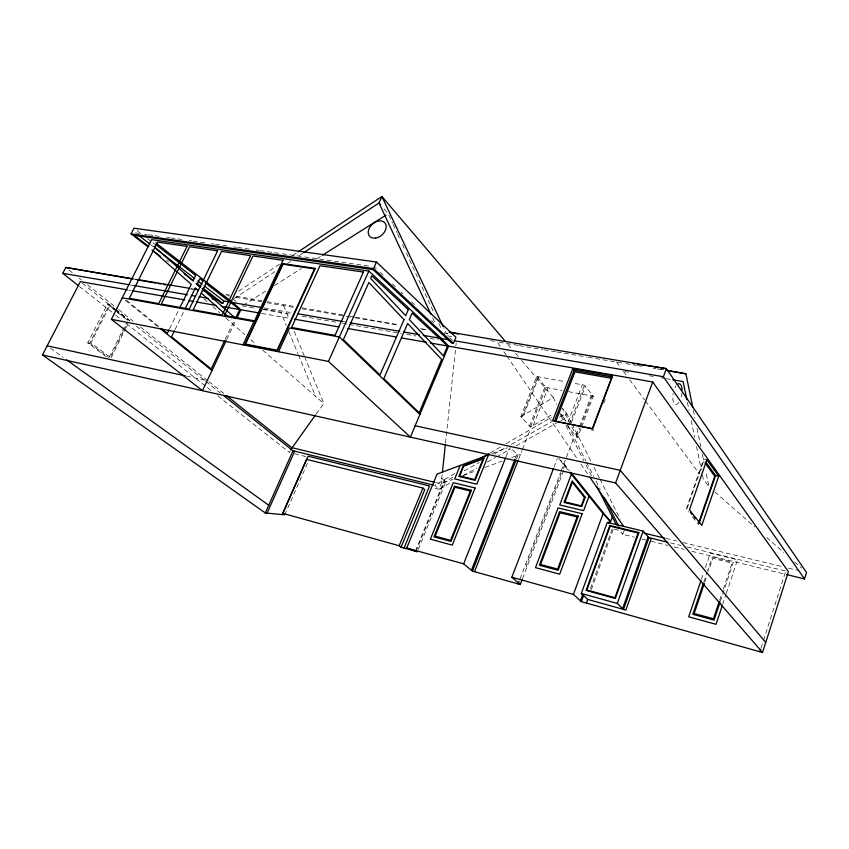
<?xml version="1.0" encoding="UTF-8"?>
<svg xmlns="http://www.w3.org/2000/svg" width="849" height="849" viewBox="0 0 849 849"><rect width="100%" height="100%" fill="white"/><g stroke="black" fill="none" stroke-linecap="round" stroke-linejoin="round"><path stroke-width="0.64" stroke-dasharray="4.25 3.18" d="M442.159 474.665L441.172 483.877L438.997 489.236L432.608 487.666M445.534 443.061L455.775 346.923M455.924 345.607L456.2 342.975M761.086 647.957L763.102 641.653M763.516 640.39L785.367 572.322M722.648 604.467L725.948 594.544M726.362 593.302L737.516 559.799L710.305 553.145L705.222 568.13M719.644 600.222L721.703 594.045M723.359 589.089L732.029 563.12L712.831 558.387L708.586 570.921M720.345 601.262L733.334 562.325L712.226 557.135L707.588 570.815M701.401 579.368L703.524 573.128M703.8 582L707.175 572.056M704.766 582.202L706.888 575.93M687.138 508.328L703.662 460.943M624.546 529.649L622.837 534.361L634.352 537.184M590.416 588.686L612.511 528.036L613.381 528.98L619.186 530.392L622.837 534.361L621.054 530.816M591.329 589.546L613.381 528.98M603.841 403.19L605.241 399.476M520.013 578.954L560.605 472.469M561.072 471.227L573.117 439.623M561.295 473.402L526.062 565.869L527.038 566.739M563.174 468.468L564.574 464.764M576.206 435.261L579.018 427.875M579.485 426.644L591.212 395.867M522.528 578.594L565.476 465.751L558.642 458.269L568.172 470.25M576.651 436.821L579.909 428.257M580.376 427.036L592.485 395.209M567.036 424.638L568.352 427.238L577.522 437.84L581.247 428.055M581.703 426.835L593.334 396.271L584.473 385.202L573.362 383.186M569.297 424.765L584.473 385.202M554.004 467.237L557.315 458.577M571.621 422.102L585.343 386.284M567.96 422.229L582.329 384.82M515.534 457.993L516.988 454.289M516.479 458.959L517.932 455.266L509.888 446.924M529.564 426.081L545.143 386.401M530.476 427.089L546.034 387.452L536.727 376.51L520.872 416.572L530.476 427.089L552.412 414.301M518.622 459.192L521.986 450.607M522.475 449.376L530.201 429.668M533.342 425.413L548.072 387.823M523.769 414.885L538.786 376.882M505.993 456.773L509.4 448.155M521.817 417.602L537.64 377.582M415.384 551.213L444.6 479.547M416.084 551.309L444.717 481.065M418.324 549.303L445.736 481.988L438.954 475.833M443.825 335.206L445.428 331.407L443.74 327.831M284.733 514.802L307.985 462.111M290.369 450.564L289.488 452.538L217.737 395.804M226.694 339.568L235.735 320.487M225.261 339.335L233.708 321.538L231.745 319.808M175 329.635L184.307 310.564M169.567 328.68L178.704 310.012M109.181 357.323L126.013 323.702M123.201 331.577L110.306 357.355L90.917 342.816L109.563 306.022L116.525 311.551M123.784 330.41L127.297 323.384M111.092 357.737L125.599 328.712M126.172 327.555L127.339 325.231M106.518 356.92L87.755 342.89L107.441 304.091L109.362 304.441L114.435 308.484M87.755 342.89L89.665 343.293L109.362 304.441M316.189 414.047L323.84 403.551L305.269 358.31M238.739 291.111L279.491 264.188M292.703 255.453L297.108 252.546M234.207 298.519L276.212 270.81M287.259 263.519L290.581 261.333M299.421 255.496L302.732 253.31M243.249 305.205L266.671 290.432M274.482 285.508L301.246 268.613M316.857 258.765L321.315 255.942M520.872 416.572L553.283 397.597L556.87 404.655M454.862 473.562L434.646 485.352L438.997 489.236L450.511 482.752M490.255 452.952L500.528 446.967M506.227 443.634L551.553 417.22M452.687 477.403L441.172 483.877L436.025 482.635M464.191 470.919L479.154 462.503M494.118 454.077L506.779 446.945M511.385 444.356L551.659 421.677M559.714 417.135L566.623 413.251L571.388 422.653M463.183 475.62L477.011 467.852M487.379 462.015L495.445 457.484M496.591 456.836L510.419 449.057M516.181 445.821L556.498 423.142M561.104 420.552L564.564 418.61L566.623 413.251L562.505 408.411L569.658 422.42M492.07 453.568L507.511 447.805M443.22 482.911L453.079 479.271M462.864 475.642L476.331 470.664M484.896 467.491L502.024 461.156M511.82 457.526L520.533 454.3M135.416 232.902L139.353 233.464M144.595 234.218L147.227 234.589M148.533 234.77L153.786 235.523M155.102 235.704L161.66 236.638M166.913 237.38L169.535 237.762M170.851 237.943L176.104 238.686M177.42 238.877L183.978 239.811M189.231 240.554L191.853 240.925M193.169 241.116L206.296 242.984M211.539 243.727L214.171 244.098M215.476 244.289L228.604 246.157M233.857 246.9L236.478 247.271M237.794 247.462L250.922 249.33M256.175 250.073L258.796 250.444M260.112 250.635L273.24 252.493M274.545 252.684L281.115 253.618M282.43 253.798L295.548 255.666M296.863 255.857L303.433 256.791M304.738 256.971L325.74 259.964M327.056 260.144L348.058 263.126M349.374 263.317L370.376 266.299M134.683 279.066L137.283 279.501M190.547 288.48L193.148 288.915M225.632 294.391L229.527 295.038M266.915 302.732L295.41 307.709M301.926 308.813L344.938 316.093M346.243 316.316L354.065 317.643M355.37 317.855L398.383 325.146M421.847 329.115L428.363 330.219M445.311 333.084L447.922 333.519L444.038 332.776M517.986 345.384L497.153 341.86L500.889 347.315M519.28 345.607L542.713 349.565M544.018 349.788L555.734 351.773M557.04 351.995L586.977 357.058M588.283 357.28L624.737 363.446M626.031 363.669L636.453 365.431M637.748 365.654L641.653 366.312M653.38 368.296L655.98 368.742M657.285 368.965L663.791 370.058M447.455 335.822L453.504 336.851M130.279 284.924L134.174 285.593M264.113 307.975L291.494 312.687M342.37 321.442L346.275 322.121M263.827 309.121L280.743 312.039L286.304 325.485M624.715 371.544L628.61 372.212M649.379 375.778L653.274 376.447M661.053 377.784L664.947 378.452M666.253 378.675L670.148 379.344M134.821 279.448L137.432 279.905M190.813 289.169L193.413 289.626M242.135 305.916L255.199 308.176M263.031 309.535L290.454 314.279M302.202 316.316L323.098 319.935M324.403 320.158L336.162 322.196M342.688 323.32L347.91 324.222M349.215 324.456L401.45 333.498M406.671 334.4L415.819 335.981M430.178 338.464L438.02 339.823M128.624 290.093L131.234 290.549M261.736 313.419L289.169 318.237M236.033 296.163L262.033 300.748M267.233 301.66L294.529 306.468M302.329 307.837L342.635 314.937M350.435 316.306L354.341 316.995M355.635 317.218L398.542 324.774M420.637 328.659L427.143 329.805M226.938 295.601L229.517 296.068M235.969 297.214L261.757 301.82M536.727 376.51L565.678 381.785M661.212 369.262L663.812 369.739M546.034 387.452L562.027 390.434M568.374 391.612L593.334 396.271M490.69 340.555L494.564 341.33M591.031 429.859L593.578 430.379L592.252 428.787M706.888 459.712L703.694 459.065L686.236 509.103L688.571 512.021M186.578 376.118L205.946 380.32M666.178 538.468L676.483 540.972M682.914 542.532L782.078 566.591M788.519 568.151L797.54 570.337M670.54 542.925L680.781 545.429M687.181 546.989L785.771 571.059M294.603 453.791L306.107 456.613M642.035 539.073L645.866 540.006M650.981 541.269L667.622 545.345M674.021 546.915L684.252 549.43M691.924 551.319L785.325 574.242M50.399 348.154L63.304 357.44M233.104 299.251L236.118 301.469M89.665 343.293L108.428 357.333M166.489 260.134L168.58 261.725M151.026 244.937L153.107 246.539M137.135 230.62L141.316 233.857M147.588 238.707L151.78 241.944M152.82 242.75L154.911 244.374M79.413 286.453L114.774 314.406M115.814 315.234L121.014 319.341M126.214 323.458L206.296 386.762M207.336 387.579L211.497 390.869M115.453 309.291L129.653 320.593M82.427 283.279L114.583 308.856M115.623 309.683L130.152 321.23M136.371 326.186L204.853 380.649M205.882 381.477L220.411 393.023M107.441 304.091L114.551 309.736M115.56 310.543L127.753 320.222M117.523 312.347L128.464 321.039M68.928 269.95L74.107 274.078M79.286 278.207L81.366 279.862M87.574 284.818L117.629 308.792M118.658 309.609L133.166 321.187M140.425 326.971L207.761 380.681M208.801 381.509L224.348 393.904M126.618 300.355L159.145 326.759M125.312 300.291L157.946 326.748M203.93 298.816L207.92 302.297M212.908 306.648L219.891 312.75M225.876 317.972L244.82 334.527M250.805 339.749L255.793 344.11M262.765 350.202L323.84 403.551M714.943 491.985L754.772 527.006M766.721 537.513L783.648 552.391M794.6 562.017L801.573 568.151M374.313 266.862L376.224 268.655M380.044 272.242L383.865 275.84M392.461 283.906L395.326 286.601M401.057 291.982L402.967 293.775M411.563 301.851L414.429 304.547M431.621 320.699L433.531 322.493M449.779 337.743L452.644 340.438M384.035 208.843L387.399 212.749M559.427 412.635L565.752 420.966M507.872 344.312L512.159 349.342M515.587 353.364L518.155 356.378M521.583 360.401L553.283 397.597M563.906 463.798L569.573 470.845M692.444 516.882L698.653 524.661M616.47 361.939L620.332 367.15M623.421 371.321L626.551 375.545M629.682 379.768L644.55 399.826M645.325 400.887L699.332 473.731M503.882 351.677L506.121 354.956M506.874 356.049L577.872 459.723M580.865 464.085L588.346 474.994M572.035 427.089L577.522 437.84M561.656 414.057L565.243 421.115M571.982 423.831L591.626 462.631M594.013 467.332L599.362 477.913M599.967 479.091L620.205 519.068M560.616 414.981L563.598 420.849M565.975 425.551L583.815 460.689M586.192 465.369L591.53 475.907M568.13 425.689L585.969 461.124M586.563 462.312L593.695 476.48M596.083 481.203L600.243 489.47M432.629 317.834L435.431 323.819M388.789 214.914L392.641 223.266M393.193 224.465L397.045 232.817M397.597 234.006L400.346 239.97M402.553 244.745L404.209 248.333M406.406 253.098L434.497 313.96M438.901 323.511L441.65 329.476M288.83 331.598L297.935 353.598M298.434 354.818L315.626 396.377M283.683 305.725L289.201 319.182M294.221 331.407L304.759 357.089M687.414 402.362L689.027 410.163M691.171 420.552L694.662 437.437M696.53 446.532L701.359 469.922M702.441 475.122L703.237 479.016L708.968 486.732L705.784 471.163M693.336 410.152L694.928 417.941M697.05 428.321L700.754 446.5M702.346 454.289L703.927 462.068M682.012 392.747A10.549 4.33 -79.7 0 1 680.93 398.064M678.924 402.341A10.549 4.33 -79.7 0 1 674.064 403.413A10.549 4.33 -79.7 0 1 673.14 393.745M674.934 387.823A10.549 4.33 -79.7 0 1 676.037 385.892"/><path stroke-width="1.27" d="M442.435 472.033L445.385 444.377M786.609 574.55L804.523 578.954L806.55 572.523L666.369 368.625L449.344 332.065M759.866 651.735L760.683 649.22M553.527 468.468L511.841 577.256L573.415 594.385L581.353 601.654L762.529 652.488L788.413 571.706L652.711 381.965L430.273 342.975M722.234 605.708L716.036 624.323L688.677 616.82L700.977 580.62M719.23 601.463L713.447 618.772L694.153 613.53L704.341 583.454M719.931 602.514L714.062 620.099L692.848 614.315L703.375 583.242M718.721 476.215L701.815 525.393L689.452 509.835L706.888 459.712L718.721 476.215L715.58 475.557L705.922 462.153M698.685 522.835L714.731 476.268L705.137 462.981M699.077 523.43L715.58 475.557M648.976 537.672L623.506 609.412L617.308 603.437L581.289 593.462L607.29 522.422L643.139 531.092L648.976 537.672L667.972 542.309M651.332 538.245L625.872 610.07L587.731 599.436L581.289 593.462M617.308 603.437L643.139 531.092M622.625 608.563L648.148 536.727M586.404 603.066L587.731 599.436M580.419 600.805L582.669 594.65M608.775 523.249L609.667 520.787M804.523 578.954L663.409 376.733L666.369 368.625L637.779 364.263M581.353 601.654L583.592 595.499M569.775 472.235L603.098 513.666L610.548 521.732L612.32 516.871M573.415 594.385L603.098 513.666M762.529 652.488L615.61 482.943L652.711 381.965M589.026 496.166L583.624 510.652L559.746 504.943L571.377 474.23M518.123 583.91L519.068 581.438M460.158 465.464L454.714 478.91L476.798 484.174L488.504 454.894L437.033 474.082L406.735 548.008L463.65 563.842L472.437 571.09L520.278 584.515L522.082 579.771M554.418 421.168L574.136 370.27L572.81 368.604L552.572 420.807L592.252 428.787L612.362 375.555L572.81 368.604M471.418 570.241L515.056 459.224M472.437 571.09L516.001 460.19M474.506 571.674L518.145 460.413M463.65 563.842L505.505 458.004M404.06 548.051L429.552 485.968L308.145 456.221L282.346 514.579M406.735 548.008L417.326 551.754L401.089 547.223L399.189 545.737L422.94 488.079L306.553 459.351L282.696 513.327L284.733 514.802L265.291 512.966L42.45 354.967L80.347 281.624L127.318 289.859M401.089 547.223L424.765 489.671L422.94 488.079M148.766 246.539L134.174 235.332L373.072 269.642L451.562 343.017L453.387 343.336L455.924 337.265L376.489 262.044L134.004 228.201L131.086 233.9L147.885 246.772M265.291 512.966L293.032 450.787L223.52 395.496M267.095 513.136L294.709 451.19M368.859 271.054L441.491 338.518L448.569 346.18L410.385 437.118L328.446 361.409L368.859 271.054L151.61 239.63L111.399 319.32L202.455 390.689L226.131 340.757M290.814 449.588L315.425 415.097M453.387 343.336L373.571 268.592L376.489 262.044M278.557 351.73L289.498 327.979L339.377 336.968L419.894 414.461M243.016 344.843L253.947 321.559L122.256 297.808M236.871 318.11L240.829 309.758L232.806 302.584L155.77 242.856M224.698 340.513L211.189 368.986L171.519 336.788L174.427 330.823M202.465 288.596L221.356 303.072L222.799 303.326L223.892 301.045L228.986 301.926M185.475 308.176L195.355 287.917L198.305 290.496M168.993 329.847L167.285 333.349L161.183 328.404M179.85 307.678L191.269 284.33L152.003 249.903M78.373 285.635L62.773 273.304L65.819 267.467L133.389 278.843M298.211 251.824L381.923 196.512L505.304 341.298M303.836 252.578L378.994 202.985L381.923 196.512L443.178 326.632M322.429 255.241L385.998 215.126M481.118 458.269L489.109 453.61M131.086 233.9L373.571 268.592M632.59 363.478L635.19 363.871M138.578 279.724L189.253 288.257M194.453 289.138L198.348 289.796M202.242 290.443L206.148 291.101M667.696 370.726L685.918 373.804L692.805 407.552M62.773 273.304L128.984 284.702M134.174 285.593L187.396 294.762M191.29 295.431L195.185 296.099M199.08 296.768L208.164 298.339M212.059 299.007L217.248 299.899M232.806 302.584L261.503 307.518M298.02 313.812L342.37 321.442M350.191 322.79L399.752 331.333M403.668 332.001L419.321 334.697M423.237 335.376L448.93 339.791M454.47 340.746L663.409 376.733M672.737 379.79L683.127 381.583L686.873 399.762M65.819 267.467L132.221 278.992M137.432 279.905L155.654 283.067M158.264 283.513L160.864 283.969M163.464 284.426L166.075 284.871M132.54 290.772L184.732 299.92M188.637 300.61L193.859 301.522M196.469 301.979L216.039 305.417M221.26 306.33L259.115 312.963M294.391 319.15L338.815 326.939M347.963 328.542L396.303 337.011M401.535 337.934L426.357 342.285M574.136 370.27L612.352 377.009M666.412 370.217L685.918 373.804M111.399 319.32L328.446 361.409M449.301 332.192L458.354 334.018M47.173 345.83L185.294 375.831M415.15 425.763L620.248 470.314L765.756 642.428M42.45 354.967L615.61 482.943M434.73 482.317L291.695 447.614L226.418 395.56M644.285 533.161L664.884 538.16M293.032 450.787L433.361 485.034M282.696 513.327L399.189 545.737M66.53 359.764L268.73 505.251M153.128 250.795L160.482 256.419M196.161 283.768L200.364 286.983M184.222 273.728L193.604 280.923M196.735 283.322L200.905 286.527M202.985 288.129L222.799 303.326M138.536 235.311L149.986 244.13M156.227 248.937L194.739 278.599M197.859 281.008L202.03 284.213M204.11 285.816L223.892 301.045M156.036 244.777L195.631 275.416L192.978 280.828L153.818 246.306M203.007 281.125L199.865 278.684L197.064 284.426L200.024 287.036M205.108 282.749L239.726 309.535L235.544 318.354L201.998 288.777M159.983 328.404L211.995 370.557M511.841 577.256L520.278 584.515M201.255 293.085L227.808 316.359M380.67 204.938L378.994 202.985L430.952 314.247M571.218 472.872L610.548 521.732M690.439 512.467L692.084 514.547M693.739 516.616L695.384 518.686M589.832 477.18L623.474 526.284M596.879 486.435L616.321 524.756M604.403 497.747L618.677 526.093M677.237 384.523A10.549 4.33 -79.7 0 1 682.108 390.147M638.108 532.981L614.941 597.707L586.871 590.002L610.155 526.189L638.108 532.981M638.894 532.546L615.302 598.471L586.086 590.437L609.805 525.478L638.894 532.546M577.108 516.914L557.634 569.074L540.569 564.489L560.096 512.785L577.108 516.914M584.452 497.365L581.289 505.834L564.946 501.95L572.375 482.274L584.452 497.365M585.216 497.164L581.671 506.63L564.076 502.449L572.205 480.927L585.216 497.164M578.318 516.15L558.122 570.295L539.359 565.243L559.618 511.629L578.318 516.15M582.202 513.73L559.682 574.189L535.486 567.641L558.09 507.935L582.202 513.73M611.726 378.357L592.719 428.692L555.84 421.274L574.953 371.851L611.726 378.357M470.325 491.009L450.575 540.304L435.144 536.154L454.926 487.262L470.325 491.009M483.028 458.991L474.793 479.547L459.691 475.971L463.639 466.207L483.028 458.991M484.057 457.982L475.122 480.301L458.874 476.448L463.204 465.751L484.057 457.982M471.471 490.276L450.978 541.45L434.009 536.876L454.523 486.18L471.471 490.276M475.1 487.963L452.262 545.111L430.379 539.179L453.27 482.71L475.1 487.963M441.618 359.445L419.215 412.752L383.801 378.633L407.626 323.501L441.618 359.445M447.561 345.968L443.411 355.858L409.324 319.574L412.115 313.122L447.561 345.968M403.986 319.659L380.012 374.982L343.367 339.664L368.848 282.505L403.986 319.659M408.337 309.62L405.695 315.711L370.663 278.44L371.841 275.798L408.337 309.62M363.446 272.051L335.068 335.323L291.589 327.502L319.999 265.726L363.446 272.051M314.544 268.878L277.071 350.213L245.52 344.11L283.004 264.219L314.544 268.878M315.297 268.39L277.305 350.881L244.777 344.588L282.781 263.604L315.297 268.39M282.972 260.335L254.551 320.837L224.571 315.446L252.97 255.974L282.972 260.335M250.561 255.623L222.162 315.011L193.19 309.8L221.557 251.4L250.561 255.623M217.609 250.826L189.242 309.089L161.289 304.059L189.614 246.751L217.609 250.826M187.045 246.38L158.721 303.602L129.303 298.307L157.564 242.092L187.045 246.38M375.598 238.091A10.156 7.238 -42 0 0 385.648 224.115A10.156 7.238 -42 0 0 370.366 226.365A10.156 7.238 -42 0 0 375.598 238.091"/></g></svg>
